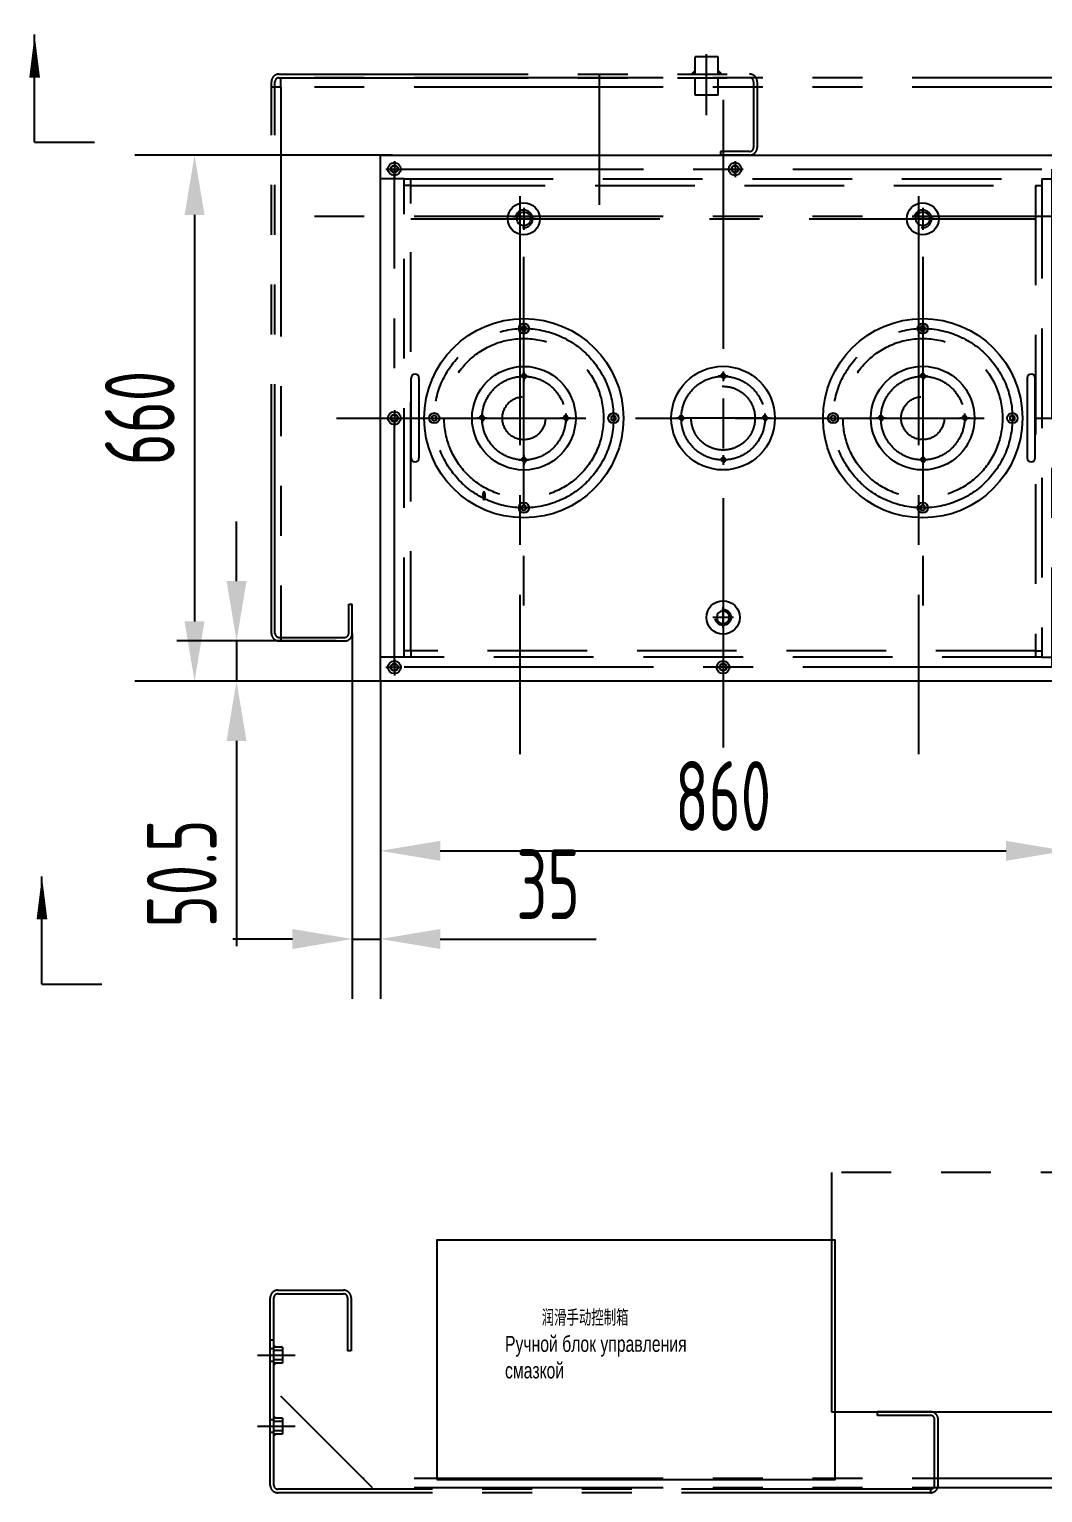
# Model space of a CAD drawing. Header units: millimetres. Extents: x 87 to 10587, y 0 to 7425.
# Drawn here: x 2194 to 3466, y 3982 to 5817 of the extents above; entities that cross this region are included whole.
import ezdxf
from ezdxf.enums import TextEntityAlignment as Align

# ---------------------------------------------------------------- set-up
doc = ezdxf.new("R2010")
doc.units = ezdxf.units.MM
doc.header["$LTSCALE"] = 250
for name, pattern in [('F', [0.75, 0.5, -0.25]), ('G', [2, 1.25, -0.25, 0.25, -0.25]), ('K', [2.5, 1.25, -0.25, 0.25, -0.25, 0.25, -0.25])]:
    doc.linetypes.add(name, pattern=pattern)
for name, color, linetype in [('01', 7, 'Continuous'), ('02', 1, 'Continuous'), ('04', 2, 'F'), ('05', 4, 'G'), ('07', 6, 'K'), ('08', 1, 'Continuous'), ('11', 3, 'Continuous')]:
    doc.layers.add(name, color=color, linetype=linetype)
doc.styles.get("Standard").update_dxf_attribs({"font": 'isocp', "width": 0.707, "bigfont": 'intecad.shx'})
doc.dimstyles.new('INTE', dxfattribs={"dimscale": 25, "dimtxt": 3.5, "dimasz": 3, "dimexe": 3, "dimexo": 0, "dimgap": 1, "dimtad": 1, "dimdec": 1, "dimdsep": 46, "dimtxsty": 'Standard', "dimcen": 0, "dimclrd": 1, "dimclre": 1, "dimclrt": 3, "dimadec": 0, "dimazin": 0, "dimtfac": 1, "dimtdec": 1, "dimtmove": 0, "dimatfit": 0, "dimfxl": 0, "dimarcsym": 0})

# ---------------------------------------------------------------- blocks, each defined once
blk = doc.blocks.new('*U81')
blk.add_circle((0, 0), 4.58)
at = {"layer": '01'}
for p, q in [((0, 4.6), (-4, 2.3)), ((-4, 2.3), (-4, -2.3)), ((4, 2.3), (0, 4.6)), ((4, -2.3), (4, 2.3)), ((-4, -2.3), (0, -4.6)), ((0, -4.6), (4, -2.3))]:
    blk.add_line(p, q, dxfattribs=at)
blk.add_circle((0, 0), 8, dxfattribs=at)
at = {"layer": '05'}
for p, q in [((-10.5, 0), (9.6, 0)), ((0, 10), (0, -10.4))]:
    blk.add_line(p, q, dxfattribs=at)
blk = doc.blocks.new('*U82', base_point=(588.8, 687.3))
at = {"layer": '01'}
blk.add_circle((588.8, 687.3), 8, dxfattribs=at)
at = {"layer": '02'}
blk.add_arc((588.8, 687.3), 10, 260, 170, dxfattribs=at)
at = {"layer": '05'}
for p, q in [((588.8, 700.3), (588.8, 674.3)), ((601.8, 687.3), (575.8, 687.3))]:
    blk.add_line(p, q, dxfattribs=at)
blk = doc.blocks.new('*U83', base_point=(636.8, 2662.2))
at = {"layer": '01'}
blk.add_circle((636.8, 2662.2), 2, dxfattribs=at)
at = {"layer": '02'}
blk.add_arc((636.8, 2662.2), 3, 260, 170, dxfattribs=at)
at = {"layer": '05'}
for p, q in [((642.8, 2662.2), (630.8, 2662.2)), ((636.8, 2668.2), (636.8, 2656.2))]:
    blk.add_line(p, q, dxfattribs=at)
blk = doc.blocks.new('*U84', base_point=(1437.5, 905.2))
at = {"layer": '01'}
blk.add_circle((1437.5, 905.2), 8.8, dxfattribs=at)
at = {"layer": '02'}
blk.add_arc((1437.5, 905.2), 11, 260, 170, dxfattribs=at)
at = {"layer": '05'}
for p, q in [((1437.5, 919.2), (1437.5, 891.2)), ((1451.5, 905.2), (1423.5, 905.2))]:
    blk.add_line(p, q, dxfattribs=at)
blk = doc.blocks.new('*D89')
at = {"layer": '08', "color": 1, "lineweight": -2}
for p, q in [((2634.5, 4999.5), (2634.5, 4711.7)), ((3494.5, 4999.5), (3494.5, 4711.7)), ((2709.5, 4786.7), (3419.5, 4786.7))]:
    blk.add_line(p, q, dxfattribs=at)
at = {"layer": '08', "color": 1}
for points in [[(2709.5, 4799.2), (2709.5, 4774.2), (2634.5, 4786.7)], [(3419.5, 4799.2), (3419.5, 4774.2), (3494.5, 4786.7)]]:
    blk.add_solid(points, dxfattribs=at)
at = {"layer": 'Defpoints', "color": 0}
for p in [(2634.5, 4999.5), (3494.5, 4999.5), (3494.5, 4786.7)]:
    blk.add_point(p, dxfattribs=at)
at = {"layer": '08', "color": 3, "insert": (3064.5, 4855.5), "char_height": 87.5, "attachment_point": 5}
blk.add_mtext('860', dxfattribs=at)
blk = doc.blocks.new('*D91')
at = {"layer": '08', "color": 1, "lineweight": -2}
for p, q in [((2649.5, 5659.5), (2326.3, 5659.5)), ((2401.3, 5584.5), (2401.3, 5074.5)), ((2649.5, 4999.5), (2326.3, 4999.5))]:
    blk.add_line(p, q, dxfattribs=at)
at = {"layer": '08', "color": 1}
for points in [[(2388.8, 5584.5), (2413.8, 5584.5), (2401.3, 5659.5)], [(2388.8, 5074.5), (2413.8, 5074.5), (2401.3, 4999.5)]]:
    blk.add_solid(points, dxfattribs=at)
at = {"layer": 'Defpoints', "color": 0}
for p in [(2649.5, 5659.5), (2401.3, 4999.5), (2649.5, 4999.5)]:
    blk.add_point(p, dxfattribs=at)
at = {"layer": '08', "color": 3, "insert": (2332.6, 5329.5), "char_height": 87.5, "attachment_point": 5, "rotation": 90}
blk.add_mtext('660', dxfattribs=at)
blk = doc.blocks.new('*D92')
at = {"layer": '08', "color": 1, "lineweight": -2}
for p, q in [((2454, 5125), (2454, 5200)), ((2579, 5050), (2379, 5050)), ((2454, 5050), (2454, 4999.5)), ((2649.5, 4999.5), (2379, 4999.5)), ((2454, 4924.5), (2454, 4667))]:
    blk.add_line(p, q, dxfattribs=at)
at = {"layer": '08', "color": 1}
for points in [[(2441.5, 5125), (2466.5, 5125), (2454, 5050)], [(2441.5, 4924.5), (2466.5, 4924.5), (2454, 4999.5)]]:
    blk.add_solid(points, dxfattribs=at)
at = {"layer": 'Defpoints', "color": 0}
for p in [(2579, 5050), (2454, 4999.5), (2649.5, 4999.5)]:
    blk.add_point(p, dxfattribs=at)
at = {"layer": '08', "color": 3, "insert": (2385.2, 4758.2), "char_height": 87.5, "attachment_point": 5, "rotation": 90}
blk.add_mtext('50.5', dxfattribs=at)
blk = doc.blocks.new('*D95')
at = {"layer": '08', "color": 1, "lineweight": -2}
for p, q in [((2599.2, 5059.5), (2599.2, 4601.1)), ((2634.5, 4999.5), (2634.5, 4601.1)), ((2524.2, 4676.1), (2449.2, 4676.1)), ((2599.2, 4676.1), (2634.5, 4676.1)), ((2709.5, 4676.1), (2905.1, 4676.1))]:
    blk.add_line(p, q, dxfattribs=at)
at = {"layer": '08', "color": 1}
for points in [[(2524.2, 4688.6), (2524.2, 4663.6), (2599.2, 4676.1)], [(2709.5, 4688.6), (2709.5, 4663.6), (2634.5, 4676.1)]]:
    blk.add_solid(points, dxfattribs=at)
at = {"layer": 'Defpoints', "color": 0}
for p in [(2599.2, 5059.5), (2634.5, 4999.5), (2634.5, 4676.1)]:
    blk.add_point(p, dxfattribs=at)
at = {"layer": '08', "color": 3, "insert": (2844.8, 4744.8), "char_height": 87.5, "attachment_point": 5}
blk.add_mtext('35', dxfattribs=at)

msp = doc.modelspace()

# ---------------------------------------------------------------- hatches: boundary and pattern name
at = {"layer": '07', "linetype": 'K'}
for points in [[(3029.243, 5765.483), (3024.743, 5760.983), (3029.243, 5760.983)], [(3058.243, 5765.483), (3062.743, 5760.983), (3058.243, 5760.983)], [(2503.279, 4164.034), (2500.779, 4164.034), (2500.779, 4166.534)], [(2503.279, 4144.004), (2500.779, 4144.004), (2500.779, 4141.504)], [(2503.279, 4075.034), (2500.779, 4075.034), (2500.779, 4077.534)], [(2503.279, 4055.004), (2500.779, 4055.004), (2500.779, 4052.504)]]:
    msp.add_hatch(color=6, dxfattribs=at).paths.add_polyline_path(points)

# ---------------------------------------------------------------- linework, layer by layer
at = {"layer": '01'}
for p, q in [((2909.019, 5761.133), (2909.019, 5597.188)), ((2200.679, 5675.524), (2275.679, 5675.524)), ((2664.493, 5629.483), (2726.286, 5629.483)), ((2664.493, 5585.529), (2664.493, 5629.483)), ((2209.852, 4619.659), (2284.852, 4619.659)), ((3258.279, 4083.019), (4342.743, 4083.019))]:
    msp.add_line(p, q, dxfattribs=at)
at = {"layer": '01', "color": 7, "linetype": 'Continuous'}
for p, q in [((2664.493, 5629.483), (2634.493, 5629.483)), ((2672.493, 5621.483), (2664.493, 5621.483)), ((2672.493, 5621.483), (2672.493, 5629.483))]:
    msp.add_line(p, q, dxfattribs=at)
at = {"layer": '01'}
for points in [[(2634.493, 5659.483), (3494.493, 5659.483), (3494.493, 4999.483), (2634.493, 4999.483)], [(2812.761, 5444.905), (2811.029, 5441.905), (2812.761, 5438.905), (2816.225, 5438.905), (2817.958, 5441.905), (2816.225, 5444.905)], [(3313.222, 5444.905), (3311.49, 5441.905), (3313.222, 5438.905), (3316.686, 5438.905), (3318.418, 5441.905), (3316.686, 5444.905)], [(2699.071, 5327.751), (2702.071, 5326.019), (2705.071, 5327.751), (2705.071, 5331.216), (2702.071, 5332.948), (2699.071, 5331.216)], [(2929.915, 5331.216), (2926.915, 5332.948), (2923.915, 5331.216), (2923.915, 5327.751), (2926.915, 5326.019), (2929.915, 5327.751)], [(3199.532, 5327.751), (3202.532, 5326.019), (3205.532, 5327.751), (3205.532, 5331.216), (3202.532, 5332.948), (3199.532, 5331.216)], [(3430.376, 5331.216), (3427.376, 5332.948), (3424.376, 5331.216), (3424.376, 5327.751), (3427.376, 5326.019), (3430.376, 5327.751)], [(2816.225, 5214.062), (2817.958, 5217.062), (2816.225, 5220.062), (2812.761, 5220.062), (2811.029, 5217.062), (2812.761, 5214.062)], [(3316.686, 5214.062), (3318.418, 5217.062), (3316.686, 5220.062), (3313.222, 5220.062), (3311.49, 5217.062), (3313.222, 5214.062)], [(2705.23, 3998.204), (3205.23, 3998.204), (3205.23, 4298.204), (2705.23, 4298.204)]]:
    msp.add_lwpolyline(points, close=True, dxfattribs=at)
at = {"layer": '01', "color": 7, "linetype": 'Continuous'}
msp.add_lwpolyline([(2672.493, 5598.704), (2672.493, 5621.483), (2715.697, 5621.483)], dxfattribs=at)
at = {"layer": '01'}
for points in [[(2672.921, 5279.639), (2672.921, 5379.639)], [(2682.921, 5379.639), (2682.921, 5279.639)], [(3446.065, 5379.639), (3446.065, 5279.639)], [(3456.065, 5279.639), (3456.065, 5379.639)]]:
    msp.add_lwpolyline(points, dxfattribs=at)
for centre, radius in [((2814.493, 5579.483), 20), ((3314.954, 5579.483), 20), ((2814.493, 5441.905), 6.5), ((3314.954, 5441.905), 6.5), ((2702.071, 5329.483), 6.5), ((2926.915, 5329.483), 6.5), ((3202.532, 5329.483), 6.5), ((3427.376, 5329.483), 6.5), ((2814.493, 5217.062), 6.5), ((3314.954, 5217.062), 6.5), ((3064.493, 5079.483), 21)]:
    msp.add_circle(centre, radius, dxfattribs=at)
at = {"layer": '01', "color": 7, "linetype": 'Continuous'}
for centre, radius in [((2814.493, 5329.405), 125), ((3314.954, 5329.405), 125), ((2814.493, 5329.405), 65), ((3064.493, 5329.483), 65), ((3314.954, 5329.483), 65)]:
    msp.add_circle(centre, radius, dxfattribs=at)
at = {"layer": '01'}
for centre, start, end in [((2677.921, 5379.639), 0, 180), ((3451.065, 5379.639), 0, 180), ((2677.921, 5279.639), 180, 0), ((3451.065, 5279.639), 180, 0)]:
    msp.add_arc(centre, 5, start, end, dxfattribs=at)
at = {"layer": '02'}
for p, q in [((2200.679, 5675.524), (2200.679, 5810.524)), ((2209.852, 4619.659), (2209.852, 4754.659))]:
    msp.add_line(p, q, dxfattribs=at)
for points in [[(2200.679, 5810.524, 0, 13.5, 0), (2200.679, 5756.524, 0, 0, 0)], [(2209.852, 4754.659, 0, 13.5, 0), (2209.852, 4700.659, 0, 0, 0)]]:
    msp.add_lwpolyline(points, format="xyseb", dxfattribs=at)
at = {"layer": '04', "color": 2, "linetype": 'F'}
for p, q in [((3456.493, 5621.483), (3464.493, 5621.483)), ((3464.493, 5629.483), (3494.493, 5629.483)), ((2672.493, 5037.483), (2664.493, 5037.483)), ((2672.493, 5037.483), (2672.493, 5029.483)), ((3456.493, 5037.483), (3464.493, 5037.483)), ((3456.493, 5037.483), (3456.493, 5029.483)), ((2664.493, 5029.483), (2634.493, 5029.483)), ((3464.493, 5029.483), (3494.493, 5029.483))]:
    msp.add_line(p, q, dxfattribs=at)
for points in [[(2726.286, 5629.483), (3464.493, 5629.483), (3464.493, 5029.483), (2664.493, 5029.483), (2664.493, 5585.529)], [(2716.3, 5621.483), (3456.493, 5621.483), (3456.493, 5037.483), (2672.493, 5037.483), (2672.493, 5592.486)]]:
    msp.add_lwpolyline(points, dxfattribs=at)
for centre, radius in [((2814.493, 5329.405), 100), ((3314.954, 5329.405), 100), ((3064.493, 5329.405), 40), ((2814.493, 5329.405), 27), ((3314.954, 5329.483), 27)]:
    msp.add_circle(centre, radius, dxfattribs=at)
at = {"layer": '05', "color": 4, "linetype": 'G'}
for p, q in [((3064.493, 5728.912), (3064.493, 4903.218)), ((2672.493, 5579.483), (3456.493, 5579.483)), ((2814.033, 5531.95), (2814.033, 5083.009)), ((3314.954, 5531.95), (3314.954, 5083.009)), ((2579.621, 5329.483), (3608.028, 5329.483)), ((3115.433, 5329.483), (3009.004, 5329.483))]:
    msp.add_line(p, q, dxfattribs=at)
at = {"layer": '05'}
for p, q in [((2809.243, 5607.978), (2809.243, 4908.145)), ((3309.704, 5607.978), (3309.704, 4908.145))]:
    msp.add_line(p, q, dxfattribs=at)
at = {"layer": '05', "color": 4, "linetype": 'G'}
msp.add_lwpolyline([(2651.993, 5641.983), (3476.993, 5641.983), (3476.993, 5016.983), (2651.993, 5016.983)], close=True, dxfattribs=at)
for centre, radius in [((2814.493, 5329.405), 112.5), ((3314.954, 5329.405), 112.5), ((2814.493, 5329.405), 52.5), ((3064.493, 5329.483), 52.5), ((3314.954, 5329.483), 52.5)]:
    msp.add_circle(centre, radius, dxfattribs=at)
at = {"layer": '07', "color": 6, "linetype": 'K'}
for p, q in [((3029.243, 5760.983), (3029.243, 5782.733)), ((3058.243, 5782.733), (3029.243, 5782.733)), ((3043.743, 5709.733), (3043.743, 5785.983)), ((3058.243, 5760.983), (3058.243, 5782.733)), ((3029.243, 5765.483), (3024.743, 5760.983)), ((3058.243, 5765.483), (3062.743, 5760.983)), ((2497.743, 5059.483), (2497.743, 5751.483)), ((2502.243, 5059.483), (2502.243, 5751.483)), ((2507.243, 5760.983), (3097.743, 5760.983)), ((2507.243, 5756.483), (3097.743, 5756.483)), ((4864.243, 5756.483), (2509.743, 5756.483)), ((2509.743, 5744.483), (2509.743, 5756.483)), ((3029.243, 5734.733), (3029.243, 5756.483)), ((3058.243, 5734.733), (3058.243, 5756.483)), ((3102.743, 5751.483), (3102.743, 5668.983)), ((3107.243, 5751.483), (3107.243, 5668.983)), ((2509.743, 5744.483), (2497.743, 5744.483)), ((4864.243, 5744.483), (2509.743, 5744.483)), ((2509.743, 5744.483), (2509.743, 5049.983)), ((3058.243, 5734.733), (3029.243, 5734.733)), ((3061.243, 5663.983), (3061.243, 5659.483)), ((3097.743, 5663.983), (3061.243, 5663.983)), ((3097.743, 5659.483), (3061.243, 5659.483)), ((4864.243, 5582.483), (2509.743, 5582.483)), ((2594.743, 5059.483), (2594.743, 5095.983)), ((2594.743, 5095.983), (2599.243, 5095.983)), ((2599.243, 5059.483), (2599.243, 5095.983)), ((2507.243, 5054.483), (2589.743, 5054.483)), ((2507.243, 5049.983), (2589.743, 5049.983)), ((2496.279, 3991.019), (2496.279, 4226.019)), ((2500.779, 3991.019), (2500.779, 4226.019)), ((2505.779, 4235.519), (2588.279, 4235.519)), ((2505.779, 4231.019), (2588.279, 4231.019)), ((2593.279, 4226.019), (2593.279, 4159.519)), ((2597.779, 4226.019), (2597.779, 4159.519)), ((2500.779, 4173.019), (2496.279, 4173.019)), ((2480.279, 4154.019), (2527.579, 4154.019)), ((2500.779, 4162.019), (2496.279, 4162.019)), ((2503.279, 4164.034), (2500.779, 4166.534)), ((2511.579, 4164.034), (2500.779, 4164.034)), ((2511.579, 4160.019), (2500.779, 4160.019)), ((2511.579, 4164.034), (2511.579, 4144.004)), ((2597.779, 4159.519), (2593.279, 4159.519)), ((2500.779, 4146.019), (2496.279, 4146.019)), ((2511.579, 4148.019), (2500.779, 4148.019)), ((2503.279, 4144.004), (2500.779, 4141.504)), ((2511.579, 4144.004), (2500.779, 4144.004)), ((2624.743, 3987.483), (2509.743, 4102.483)), ((2503.279, 4075.034), (2500.779, 4077.534)), ((3324.779, 4083.019), (3258.279, 4083.019)), ((3258.279, 4078.519), (3258.279, 4083.019)), ((3324.779, 4078.519), (3258.279, 4078.519)), ((2480.279, 4065.019), (2527.579, 4065.019)), ((2500.779, 4073.019), (2496.279, 4073.019)), ((2500.779, 4057.019), (2496.279, 4057.019)), ((2511.579, 4075.034), (2500.779, 4075.034)), ((2511.579, 4071.019), (2500.779, 4071.019)), ((2511.579, 4059.019), (2500.779, 4059.019)), ((2511.579, 4075.034), (2511.579, 4055.004)), ((3329.779, 3991.019), (3329.779, 4073.519)), ((3334.279, 3991.019), (3334.279, 4073.519)), ((2503.279, 4055.004), (2500.779, 4052.504)), ((2511.579, 4055.004), (2500.779, 4055.004)), ((3324.779, 3986.019), (2505.779, 3986.019)), ((4864.243, 3999.483), (2612.743, 3999.483)), ((4864.243, 3987.483), (2624.743, 3987.483)), ((3324.779, 3986.019), (3324.779, 3981.519)), ((3324.779, 3981.519), (2505.779, 3981.519))]:
    msp.add_line(p, q, dxfattribs=at)
msp.add_lwpolyline([(3200.511, 4083.019), (4400.511, 4083.019), (4400.511, 4383.019), (3200.511, 4383.019)], close=True, dxfattribs=at)
for centre, radius, start, end in [((2507.243, 5751.483), 9.5, 90, 180), ((2507.243, 5751.483), 5, 90, 180), ((3097.743, 5751.483), 9.5, 0, 90), ((3097.743, 5751.483), 5, 0, 90), ((3097.743, 5668.983), 9.5, 270, 0), ((3097.743, 5668.983), 5, 270, 0), ((2507.243, 5059.483), 9.5, 180, 270), ((2507.243, 5059.483), 5, 180, 270), ((2589.743, 5059.483), 5, 270, 0), ((2589.743, 5059.483), 9.5, 270, 0), ((2505.779, 4226.019), 9.5, 90, 180), ((2505.779, 4226.019), 5, 90, 180), ((2588.279, 4226.019), 9.5, 0, 90), ((2588.279, 4226.019), 5, 0, 90), ((3324.779, 4073.519), 9.5, 0, 90), ((3324.779, 4073.519), 5, 0, 90), ((2505.779, 3991.019), 9.5, 180, 270), ((2505.779, 3991.019), 5, 180, 270), ((3324.779, 3991.019), 9.5, 270, 0), ((3324.779, 3991.019), 5, 270, 0)]:
    msp.add_arc(centre, radius, start, end, dxfattribs=at)

# ---------------------------------------------------------------- block references
at = {"layer": '01'}
for name, p in [('*U81', (2651.993, 5641.983)), ('*U81', (3079.493, 5641.983)), ('*U84', (2814.493, 5579.483)), ('*U84', (3314.954, 5579.483)), ('*U83', (2814.493, 5381.905)), ('*U83', (3064.493, 5381.983)), ('*U83', (3314.954, 5381.983)), ('*U81', (2651.993, 5329.483)), ('*U83', (2761.993, 5329.405)), ('*U83', (2866.993, 5329.405)), ('*U83', (3011.993, 5329.483)), ('*U83', (3116.993, 5329.483)), ('*U83', (3262.454, 5329.483)), ('*U83', (3367.454, 5329.483)), ('*U83', (2814.493, 5276.905)), ('*U83', (3064.493, 5276.983)), ('*U83', (3314.954, 5276.983)), ('*U81', (2651.993, 5016.983)), ('*U81', (3064.493, 5016.983))]:
    msp.add_blockref(name, p, dxfattribs=at)
at = {"layer": '01', "xscale": -1, "rotation": 180}
msp.add_blockref('*U82', (3064.493, 5079.483), dxfattribs=at)

# ---------------------------------------------------------------- texts
at = {"layer": '02', "width": 0.605172}
msp.add_text('\\M+5A1F1', height=10, dxfattribs=at).set_placement((2761.429, 5225.886), (2767.429, 5225.886), align=Align.FIT)
at = {"layer": '11', "color": 3, "linetype": 'Continuous', "insert": (2836.895, 4210.94), "char_height": 20, "width": 762.488, "attachment_point": 1}
msp.add_mtext('润滑手动控制箱', dxfattribs=at)
at = {"layer": '11', "insert": (2790.832, 4178.263), "char_height": 20, "width": 250.30265, "attachment_point": 1}
msp.add_mtext('{\\fArial|b0|i0|c204|p34;\\C3;Ручной блок управления смазкой}', dxfattribs=at)

# ---------------------------------------------------------------- dimensions: what is measured, and where the dimension line sits
at = {"layer": '08'}
for base, p1, picture, middle in [((2401.342, 4999.483), (2649.493, 5659.483), '*D91', (2332.592, 5329.483)), ((2453.969, 4999.483), (2579.047, 5049.983), '*D92', (2385.219, 4758.247))]:
    dim = msp.add_linear_dim(base=base, p1=p1, p2=(2649.493, 4999.483), angle=90, dimstyle='INTE', dxfattribs=at)
    dim.commit()
    dim.dimension.update_dxf_attribs({"geometry": picture, "text_midpoint": middle})
dim = msp.add_linear_dim(base=(2634.493, 4676.094), p1=(2599.243, 5059.483), p2=(2634.493, 4999.483), text='35', dimstyle='INTE', dxfattribs=at)
dim.commit()
dim.dimension.update_dxf_attribs({"geometry": '*D95', "text_midpoint": (2844.799, 4744.844)})
dim = msp.add_linear_dim(base=(3494.493, 4786.728), p1=(2634.493, 4999.483), p2=(3494.493, 4999.483), dimstyle='INTE', dxfattribs=at)
dim.commit()
dim.dimension.update_dxf_attribs({"geometry": '*D89', "text_midpoint": (3064.493, 4855.478)})

doc.saveas('drawing.dxf')
